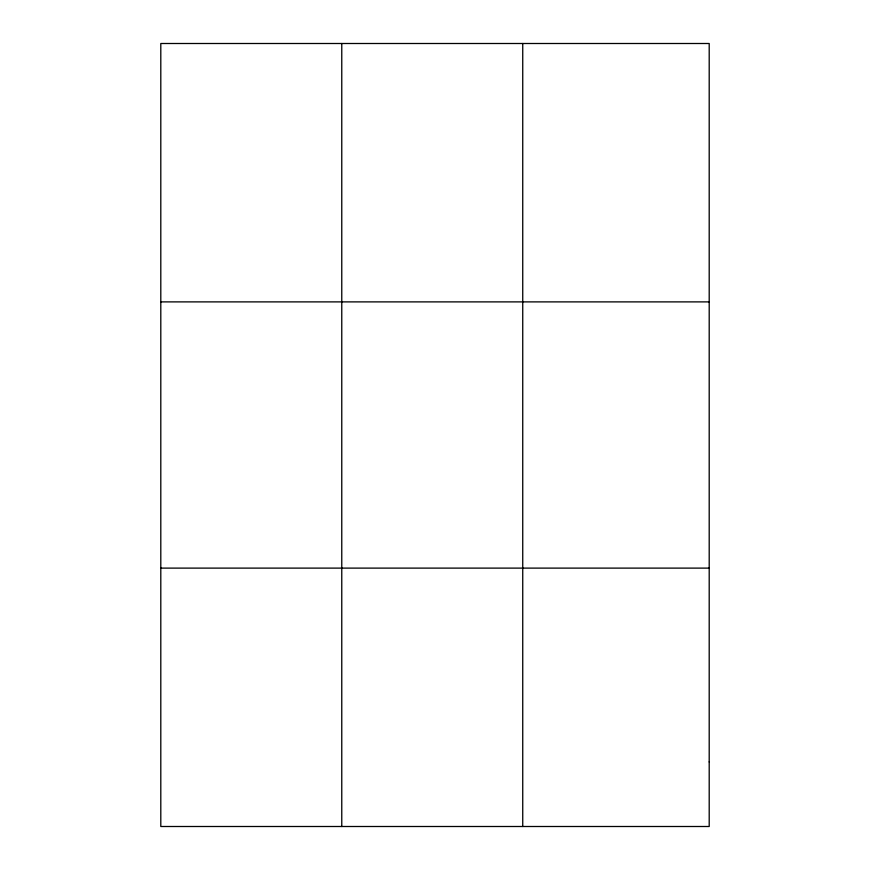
<?xml version="1.0" encoding="UTF-8"?>
<svg xmlns="http://www.w3.org/2000/svg" width="870" height="870" viewBox="0 0 870 870"><rect width="100%" height="100%" fill="white"/><g stroke="black" fill="none" stroke-linecap="round" stroke-linejoin="round"><path stroke-width="1.3" d="M341.769 826.5L341.769 43.5M522.74 826.5L522.74 43.5M160.798 301.89L709.202 301.89M160.798 568.11L709.202 568.11M709.202 761.902L709.202 826.5L160.798 826.5L160.798 43.5L709.202 43.5L709.202 761.902"/></g></svg>
